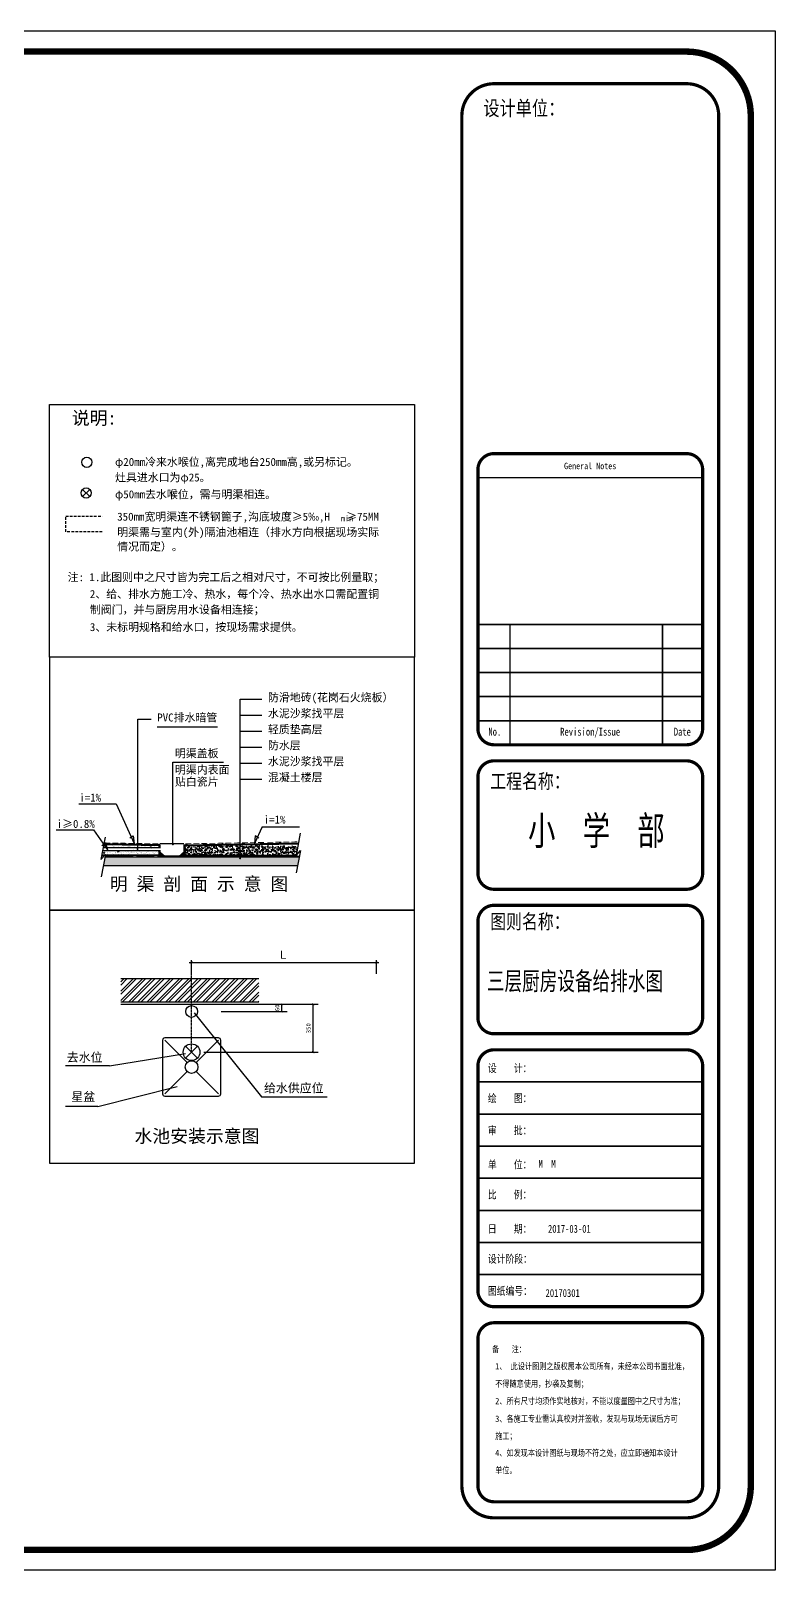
# Model space of a CAD drawing. Header units: inches. Extents: x 871252 to 1312932, y -88801 to 86720.
# Drawn here: x 1278406 to 1312932, y -79671 to -8275 of the extents above; entities that cross this region are included whole.
import ezdxf
from ezdxf.enums import TextEntityAlignment as Align

# ---------------------------------------------------------------- set-up
doc = ezdxf.new("R2010")
doc.units = ezdxf.units.IN
doc.header["$MEASUREMENT"] = 0
doc.linetypes.add('HIDDEN', pattern=[0.375, 0.25, -0.125])
for name, color, linetype in [('000外框', 7, 'Continuous'), ('供排水', 4, 'Continuous'), ('外框', 7, 'Continuous')]:
    doc.layers.add(name, color=color, linetype=linetype)
doc.styles.add('122', font='', dxfattribs={"height": 180})
doc.styles.add('ET', font='', dxfattribs={"height": 186})
doc.styles.add('H1', font='', dxfattribs={"height": 200})
doc.styles.get("Standard").update_dxf_attribs({"font": '', "width": 0.7, "height": 250})
doc.styles.add('STYLE1', font='simhei.ttf', dxfattribs={"width": 0.8})
doc.styles.add('宋体平面', font='', dxfattribs={"width": 0.8})
doc.styles.add('黑体', font='simhei.ttf', dxfattribs={"width": 0.7})
doc.styles.get('122').set_extended_font_data('NSimSun')
doc.styles.get('ET').set_extended_font_data('SimSun')
doc.styles.get('H1').set_extended_font_data('SimSun')
doc.styles.get('Standard').set_extended_font_data('NSimSun')
doc.styles.get('宋体平面').set_extended_font_data('SimSun')
doc.dimstyles.new('ISO-25', dxfattribs={"dimscale": 60, "dimtxt": 5, "dimasz": 2.5, "dimexe": 1.25, "dimexo": 3, "dimtad": 1, "dimdec": 0, "dimtxsty": 'Standard', "dimblk": 'ARCHTICK', "dimcen": 2.5, "dimadec": 0, "dimazin": 0, "dimtfac": 1, "dimtdec": 0, "dimtmove": 0, "dimatfit": 3, "dimfxl": 0, "dimarcsym": 0})

# ---------------------------------------------------------------- blocks, each defined once
blk = doc.blocks.new('_ArchTick')
at = {"color": 0, "linetype": 'ByBlock', "const_width": 0.15}
blk.add_lwpolyline([(-0.5, -0.5), (0.5, 0.5)], dxfattribs=at)
blk = doc.blocks.new('*D407')
at = {"layer": 'Defpoints', "color": 0, "linetype": 'ByBlock', "transparency": 16777216}
for p in [(1286399, -53421), (1291499, -53421), (1285863, -55647)]:
    blk.add_point(p, dxfattribs=at)
at = {"layer": '供排水', "color": 0, "linetype": 'ByBlock', "lineweight": -2, "transparency": 16777216}
for p, q in [((1286969, -53421), (1291737, -53421)), ((1291499, -55647), (1291499, -53421)), ((1286433, -55647), (1291737, -55647))]:
    blk.add_line(p, q, dxfattribs=at)
at = {"layer": '供排水', "color": 0, "linetype": 'ByBlock', "lineweight": -2, "transparency": 16777216, "xscale": 95, "yscale": 95, "zscale": 95}
for p, rotation in [((1291499, -53421), 90), ((1291499, -55647), 270)]:
    blk.add_blockref('_ArchTick', p, dxfattribs=dict(at, rotation=rotation))
at = {"layer": '供排水', "color": 0, "linetype": 'ByBlock', "transparency": 16777216, "insert": (1291281, -54534), "char_height": 200, "attachment_point": 5, "rotation": 90, "style": 'H1'}
blk.add_mtext('350', dxfattribs=at)
blk = doc.blocks.new('*D408')
at = {"layer": 'Defpoints', "color": 0, "linetype": 'ByBlock', "transparency": 16777216}
for p in [(1286672, -53421), (1290056, -53421), (1286672, -53757)]:
    blk.add_point(p, dxfattribs=at)
at = {"layer": '供排水', "color": 0, "linetype": 'ByBlock', "lineweight": -2, "transparency": 16777216}
for p, q in [((1287242, -53421), (1290293, -53421)), ((1290056, -53757), (1290056, -53421)), ((1287242, -53757), (1290293, -53757))]:
    blk.add_line(p, q, dxfattribs=at)
at = {"layer": '供排水', "color": 0, "linetype": 'ByBlock', "lineweight": -2, "transparency": 16777216, "xscale": 95, "yscale": 95, "zscale": 95}
for p, rotation in [((1290056, -53421), 90), ((1290056, -53757), 270)]:
    blk.add_blockref('_ArchTick', p, dxfattribs=dict(at, rotation=rotation))
at = {"layer": '供排水', "color": 0, "linetype": 'ByBlock', "transparency": 16777216, "insert": (1289837, -53589), "char_height": 200, "attachment_point": 5, "rotation": 90, "style": 'H1'}
blk.add_mtext('60', dxfattribs=at)

msp = doc.modelspace()

# ---------------------------------------------------------------- hatches: boundary and pattern name
at = {"layer": '供排水'}
for points in [[(1284389.9, -46367.2), (1284592.5, -46550.4), (1284389.9, -46550.4)], [(1285503.1, -46367.2), (1285300.6, -46550.4), (1285503.1, -46550.4)]]:
    msp.add_hatch(color=41, dxfattribs=at).paths.add_polyline_path(points)
h = msp.add_hatch(dxfattribs=at)
h.set_pattern_fill('AR-B816', color=121, scale=7.420931, angle=1, style=0)
h.set_pattern_definition([(1, (1057825.063, -115963.07), (-1.036105, 59.358409), []), (91, (1057825.063, -115963.07), (-60.394514, 58.322304), [59.36745, -59.36745])])
h.paths.add_polyline_path([(1290737.1, -45930.3), (1285502.3, -46021.7), (1285503.1, -46068.1), (1290737.9, -45976.7)])
h = msp.add_hatch(dxfattribs=at)
h.set_pattern_fill('AR-CONC', color=4, scale=46.380821, style=0)
h.set_pattern_definition([(50, (1220074.8, -20586.05), (332.6712, -29.105), [34.7856, -382.6418]), (355, (1220074.8, -20586.05), (-64.354, 348.8729), [27.8285, -306.1134]), (100.4514, (1220102.53, -20588.47), (268.3174, 319.7677), [29.5632, -325.1955]), (46.1842, (1220074.8, -20493.3), (494.9952, -76.769), [52.1784, -573.9627]), (96.6356, (1220116.06, -20499.7), (433.5042, 451.804), [44.345, -487.793]), (351.1842, (1220074.8, -20493.3), (433.504, 451.8042), [41.7427, -459.17]), (21, (1220121.2, -20516.48), (276.8504, -186.7379), [34.7856, -382.6418]), (326, (1220121.2, -20516.48), (112.8516, 336.3305), [27.8285, -306.1134]), (71.4514, (1220144.26, -20532.04), (389.7022, 149.5923), [29.5632, -325.1955]), (37.5, (1220074.81, -20586.05), (5.63984, 154.3989), [0, -302.40295, 0, -310.7515, 0, -307.27294]), (7.5, (1220074.8, -20586.05), (122.0138, 182.9314), [0, -177.17474, 0, -295.44583, 0, -117.11157]), (327.5, (1219971.38, -20586.05), (247.59123, -10.46113), [0, -115.95205, 0, -361.7704, 0, -480.0415]), (317.5, (1219925, -20586.05), (270.48653, 46.4295), [0, -150.7377, 0, -240.25265, 0, -340.89904])])
h.paths.add_polyline_path([(1290738.7, -46068.1), (1285549.5, -46068.1), (1285549.5, -46501.8), (1290738.7, -46501.8)])
h = msp.add_hatch(dxfattribs=at)
h.set_pattern_fill('AR-SAND', color=201, scale=92.761642, style=0)
h.set_pattern_definition([(37.5, (1056639.9, -111978.9), (-5.84337, 178.73534), [0, -140.9977, 0, -157.69479, 0, -150.73767]), (7.5, (1056639.9, -111978.9), (164.1674, 261.7869), [0, -76.06455, 0, -127.08345, 0, -48.69986]), (327.5, (1056525.8, -111978.9), (288.87291, 0.52494), [0, -46.38082, 0, -166.97096, 0, -217.98986]), (317.5, (1056525.8, -111978.9), (278.85324, 81.41463), [0, -23.19041, 0, -109.45874, 0, -125.22822])])
h.paths.add_polyline_path([(1290738.7, -46068.1), (1285549.5, -46068.1), (1285549.5, -46501.8), (1290738.7, -46501.8)])
h = msp.add_hatch(dxfattribs=at)
h.set_pattern_fill('AR-CONC', color=4, scale=46.380821, style=0)
h.set_pattern_definition([(50, (1056639.9, -111978.9), (332.67116, -29.10496), [34.7856, -382.64177]), (355, (1056639.9, -111978.9), (-64.354, 348.8729), [27.8285, -306.1134]), (100.4514, (1056667.63, -111981.32), (268.3174, 319.7677), [29.56322, -325.19547]), (46.1842, (1056639.9, -111886.14), (494.99516, -76.7691), [52.1784, -573.9627]), (96.6356, (1056681.15, -111892.53), (433.5042, 451.8039), [44.3448, -487.7931]), (351.1842, (1056639.9, -111886.14), (433.5039, 451.8042), [41.7427, -459.1701]), (21, (1056686.28, -111909.33), (276.8504, -186.73795), [34.7856, -382.64177]), (326, (1056686.3, -111909.33), (112.85165, 336.33055), [27.8285, -306.1134]), (71.4514, (1056709.36, -111924.9), (389.70215, 149.5923), [29.56322, -325.19547]), (37.5, (1056639.9, -111978.9), (5.63984, 154.3989), [0, -302.40295, 0, -310.7515, 0, -307.27294]), (7.5, (1056639.9, -111978.9), (122.01381, 182.93139), [0, -177.17474, 0, -295.44583, 0, -117.11157]), (327.5, (1056536.47, -111978.9), (247.59123, -10.461135), [0, -115.95205, 0, -361.7704, 0, -480.0415]), (317.5, (1056490.1, -111978.9), (270.48653, 46.42951), [0, -150.73767, 0, -240.25265, 0, -340.89904])])
h.paths.add_polyline_path([(1281845.5, -46578.2), (1281768.8, -46993.6), (1290782.9, -46993.6), (1290859.6, -46578.2)])
h = msp.add_hatch(dxfattribs=at)
h.set_pattern_fill('ANSI32', color=8, scale=809.556151, style=0)
h.set_pattern_definition([(45, (1110582.44, -146682.4), (-214.666, 214.666), []), (45, (1110725.55, -146682.4), (-214.666, 214.666), [])])
h.paths.add_polyline_path([(1288988.6, -53313.5), (1288988.6, -52234.1), (1282586.1, -52234.1), (1282586.1, -53313.5)])

# ---------------------------------------------------------------- linework, layer by layer
for p, q in [((1280808.7, -29879.2), (1281144.6, -29543.3)), ((1280808.7, -29543.3), (1281144.6, -29879.2))]:
    msp.add_line(p, q, dxfattribs=at)
at = {"layer": '供排水', "linetype": 'HIDDEN', "ltscale": 500}
for p, q in [((1280024.1, -31517), (1280024.1, -30787.4)), ((1280024.1, -30787.4), (1281724.2, -30787.4)), ((1281724.2, -31517), (1280024.1, -31517))]:
    msp.add_line(p, q, dxfattribs=at)
at = {"layer": '供排水', "color": 4}
for p, q in [((1288113.9, -46565), (1288113.9, -39274.4)), ((1288113.9, -39274.4), (1289117.1, -39274.4)), ((1283368.2, -46120.2), (1283368.2, -40205.3)), ((1283368.2, -40205.3), (1283983.6, -40205.3)), ((1284274.8, -40557.7), (1287066.3, -40557.7)), ((1288113.9, -40015.9), (1289117.1, -40015.9)), ((1288113.9, -40757.4), (1289117.1, -40757.4)), ((1288113.9, -41498.9), (1289117.1, -41498.9)), ((1284988.7, -45994.4), (1284988.7, -42202.6)), ((1284988.7, -42202.6), (1287349.3, -42202.6)), ((1288113.9, -42240.4), (1289117.1, -42240.4)), ((1288113.9, -42981.9), (1289117.1, -42981.9)), ((1280629.3, -44127.5), (1282368.5, -44127.5)), ((1282368.5, -44127.5), (1283202.4, -45961.9)), ((1279579.5, -45337.8), (1281318.7, -45337.8)), ((1281318.7, -45337.8), (1281957.1, -46268.2)), ((1283002.6, -45700.8), (1283161.8, -45606.3)), ((1283161.8, -45606.3), (1283202.4, -45961.9)), ((1281708.7, -46061), (1281870.6, -45947.7)), ((1281870.6, -45947.7), (1281957.1, -46268.2))]:
    msp.add_line(p, q, dxfattribs=at)
at = {"layer": '供排水', "color": 201}
for p, q in [((1281852.8, -45669.9), (1281662, -46703.5)), ((1290899.8, -45491.2), (1290709, -46524.9)), ((1281764, -46362.7), (1281764, -46362.7)), ((1281769.7, -46332.2), (1281769.7, -46332.2)), ((1281778.8, -46419.8), (1281789.5, -46361.6)), ((1281834.3, -46414.8), (1281789.5, -46361.5)), ((1281808.6, -46132.6), (1281808.6, -46132.6)), ((1281838.9, -46130.5), (1281838.9, -46130.5)), ((1281842.9, -46358.5), (1281842.9, -46358.5)), ((1281848.4, -46369), (1281848.4, -46369)), ((1281884.4, -46099.1), (1281884.4, -46099.1)), ((1281956.1, -46393.3), (1281956.1, -46393.3)), ((1281973.3, -46376.6), (1281973.3, -46376.6)), ((1281974.3, -46071.7), (1281974.3, -46071.7)), ((1282052.9, -46363.3), (1282052.9, -46363.3)), ((1282054, -46302.7), (1282054, -46302.7)), ((1282093.5, -46367.5), (1282093.5, -46367.5)), ((1282127.8, -46131), (1282127.8, -46131)), ((1282217.1, -46076.9), (1282217.1, -46076.9)), ((1282244.1, -46128.4), (1282244.1, -46128.4)), ((1282261.1, -46094.2), (1282261.1, -46094.2)), ((1282264.9, -46311.3), (1282264.9, -46311.3)), ((1282305.5, -46101.4), (1282305.5, -46101.4)), ((1282330.8, -46366.4), (1282330.8, -46366.4)), ((1282332.9, -46384.1), (1282332.9, -46384.1)), ((1282341.7, -46363.8), (1282341.7, -46363.8)), ((1282350, -46368.4), (1282350, -46368.4)), ((1282416.7, -46131.5), (1282416.7, -46131.5)), ((1282444.1, -46361.6), (1282454.8, -46303.4)), ((1282499.6, -46356.6), (1282444.2, -46361.4)), ((1282499.6, -46356.6), (1282454.9, -46303.3)), ((1282467.5, -46088.1), (1282467.5, -46088.1)), ((1282548.8, -46300.5), (1282548.8, -46300.5)), ((1282573.6, -46369.5), (1282573.6, -46369.5)), ((1282624.2, -46310.5), (1282624.2, -46310.5)), ((1282630.6, -46364.3), (1282630.6, -46364.3)), ((1282632.3, -46094.3), (1282632.3, -46094.3)), ((1282634.7, -46041), (1282634.7, -46041)), ((1282672.5, -46316.8), (1282672.5, -46316.8)), ((1282704.8, -46089.1), (1282704.8, -46089.1)), ((1282705.5, -46132), (1282705.5, -46132)), ((1282709.9, -46052.2), (1282709.9, -46052.2)), ((1282721.1, -46365.2), (1282721.1, -46365.2)), ((1282758.1, -46059.4), (1282758.1, -46059.4)), ((1282798.4, -46333.4), (1282798.4, -46333.4)), ((1282824.1, -46378.5), (1282824.1, -46378.5)), ((1282873.9, -46343.3), (1282873.9, -46343.3)), ((1282883.9, -46091.4), (1282883.9, -46091.4)), ((1282919.5, -46364.8), (1282919.5, -46364.8)), ((1282922.1, -46349.7), (1282922.1, -46349.7)), ((1282947.6, -46094.3), (1282947.6, -46094.3)), ((1282959.2, -46101.9), (1282959.2, -46101.9)), ((1282991.8, -46104.9), (1282991.8, -46104.9)), ((1282994.4, -46132.6), (1282994.4, -46132.6)), ((1283007.5, -46108.7), (1283007.5, -46108.7)), ((1283009, -46089.3), (1283009, -46089.3)), ((1283048.1, -46366.3), (1283048.1, -46366.3)), ((1283061.4, -46377.4), (1283061.4, -46377.4)), ((1283080.7, -46372.7), (1283080.7, -46372.7)), ((1283097.8, -46357), (1283097.8, -46357)), ((1283164.9, -46298.3), (1283109.5, -46303.2)), ((1283123.6, -46376.2), (1283123.6, -46376.2)), ((1283133.7, -46137.4), (1283133.7, -46137.4)), ((1283171.8, -46382.6), (1283171.8, -46382.6)), ((1283198, -46105.5), (1283198, -46105.5)), ((1283208.4, -46365.4), (1283208.4, -46365.4)), ((1283209.1, -46147.3), (1283209.1, -46147.3)), ((1283257.4, -46153.7), (1283257.4, -46153.7)), ((1283283.3, -46133.1), (1283283.3, -46133.1)), ((1283297.8, -46399.2), (1283297.8, -46399.2)), ((1283304.2, -46380.5), (1283304.2, -46380.5)), ((1283380.2, -46089.4), (1283380.2, -46089.4)), ((1283435.3, -46106.4), (1283435.3, -46106.4)), ((1283469, -46353.8), (1283469, -46353.8)), ((1283497.2, -46365.9), (1283497.2, -46365.9)), ((1283540.5, -46111), (1283540.5, -46111)), ((1283554.8, -46389.5), (1283554.8, -46389.5)), ((1283563.8, -46363.7), (1283563.8, -46363.7)), ((1283572.1, -46133.6), (1283572.1, -46133.6)), ((1283678.1, -46111.7), (1283678.1, -46111.7)), ((1283732.3, -46313.9), (1283732.3, -46313.9)), ((1283739.7, -46100), (1283739.7, -46100)), ((1283756.8, -46079), (1283756.8, -46079)), ((1283786.1, -46366.4), (1283786.1, -46366.4)), ((1283792.1, -46388.4), (1283792.1, -46388.4)), ((1283828.5, -46361.3), (1283828.5, -46361.3)), ((1283845.6, -46345.6), (1283845.6, -46345.6)), ((1283861, -46134.1), (1283861, -46134.1)), ((1283903.5, -46066.2), (1283903.5, -46066.2)), ((1283923, -46305.6), (1283923, -46305.6)), ((1283928.6, -46122.9), (1283928.6, -46122.9)), ((1283972.6, -46180.7), (1283953.8, -46124.6)), ((1284018.8, -46149.4), (1283953.9, -46124.5)), ((1284018.8, -46149.4), (1283972.7, -46180.5)), ((1284034.9, -46391.5), (1284034.9, -46391.5)), ((1284075, -46366.9), (1284075, -46366.9)), ((1284128, -46082.2), (1284128, -46082.2)), ((1284149.9, -46134.7), (1284149.9, -46134.7)), ((1284160.3, -46304.5), (1284160.3, -46304.5)), ((1284165.9, -46123.8), (1284165.9, -46123.8)), ((1284197.5, -46067), (1284197.5, -46067)), ((1284208.6, -46379.2), (1284208.6, -46379.2)), ((1284216.8, -46342.4), (1284216.8, -46342.4)), ((1284285.4, -46400.5), (1284285.4, -46400.5)), ((1290709, -46524.9), (1290911.3, -46298.1)), ((1290911.3, -46298.1), (1290720.5, -47331.7)), ((1281662, -46703.5), (1281864.3, -46476.7)), ((1281864.3, -46476.7), (1281673.4, -47510.4)), ((1281768.8, -46993.6), (1290782.9, -46993.6)), ((1281834.3, -46414.8), (1281778.8, -46419.6)), ((1281789.6, -46440.8), (1281789.6, -46440.8)), ((1281820.4, -46467.9), (1281820.4, -46467.9)), ((1281837.8, -46447.1), (1281837.8, -46447.1)), ((1281863.9, -46476.9), (1281863.9, -46476.9)), ((1281869, -46480.4), (1281869, -46480.4)), ((1281881, -46461.2), (1281881, -46461.2)), ((1281962.5, -46450.3), (1281962.5, -46450.3)), ((1281963.8, -46463.7), (1281963.8, -46463.7)), ((1282039.3, -46473.6), (1282039.3, -46473.6)), ((1282052.6, -46498.5), (1282052.6, -46498.5)), ((1282087.5, -46480), (1282087.5, -46480)), ((1282157.9, -46480.9), (1282157.9, -46480.9)), ((1282205.3, -46453.4), (1282205.3, -46453.4)), ((1282213.5, -46496.6), (1282213.5, -46496.6)), ((1282252.2, -46458), (1282252.2, -46458)), ((1282317, -46428.4), (1282317, -46428.4)), ((1282446.8, -46481.4), (1282446.8, -46481.4)), ((1282455.9, -46462.4), (1282455.9, -46462.4)), ((1282497, -46486.2), (1282497, -46486.2)), ((1282611.7, -46465.5), (1282611.7, -46465.5)), ((1282628.8, -46449.8), (1282628.8, -46449.8)), ((1282693.2, -46461.3), (1282693.2, -46461.3)), ((1282735.6, -46482), (1282735.6, -46482)), ((1282793.2, -46493.7), (1282793.2, -46493.7)), ((1282936, -46464.4), (1282936, -46464.4)), ((1283000, -46446.6), (1283000, -46446.6)), ((1283024.5, -46482.5), (1283024.5, -46482.5)), ((1283186.5, -46473.4), (1283186.5, -46473.4)), ((1283313.4, -46483), (1283313.4, -46483)), ((1283359.6, -46454.1), (1283359.6, -46454.1)), ((1283373.2, -46409.1), (1283373.2, -46409.1)), ((1283376.7, -46438.4), (1283376.7, -46438.4)), ((1283401.4, -46501.8), (1283400.1, -46498.1)), ((1283410.3, -46501.8), (1283400.2, -46497.9)), ((1283421.5, -46415.4), (1283421.5, -46415.4)), ((1283423.8, -46472.2), (1283423.8, -46472.2)), ((1283547.5, -46432), (1283547.5, -46432)), ((1283602.3, -46483.5), (1283602.3, -46483.5)), ((1283622.9, -46442), (1283622.9, -46442)), ((1283666.6, -46475.3), (1283666.6, -46475.3)), ((1283671.2, -46448.3), (1283671.2, -46448.3)), ((1283747.8, -46435.3), (1283747.8, -46435.3)), ((1283797.2, -46464.9), (1283797.2, -46464.9)), ((1283872.6, -46474.8), (1283872.6, -46474.8)), ((1283891.1, -46484.1), (1283891.1, -46484.1)), ((1283915.1, -46410), (1283915.1, -46410)), ((1283917.2, -46484.4), (1283917.2, -46484.4)), ((1283920.9, -46481.2), (1283920.9, -46481.2)), ((1284046.9, -46497.8), (1284046.9, -46497.8)), ((1284107.4, -46442.7), (1284107.4, -46442.7)), ((1284124.5, -46427), (1284124.5, -46427)), ((1284147.4, -46440.5), (1284147.4, -46440.5)), ((1284154.5, -46483.2), (1284154.5, -46483.2)), ((1284180, -46484.6), (1284180, -46484.6))]:
    msp.add_line(p, q, dxfattribs=at)
at = {"layer": '供排水', "color": 4, "linetype": 'Continuous'}
for p, q in [((1289135, -45201.6), (1288777.3, -45974.1)), ((1288817.9, -45618.5), (1288777.3, -45974.1)), ((1288977.1, -45712.9), (1288817.9, -45618.5)), ((1289135, -45201.6), (1290874.2, -45201.6))]:
    msp.add_line(p, q, dxfattribs=at)
at = {"layer": '供排水', "color": 7}
for p, q in [((1284418.3, -46300), (1281738.4, -46300)), ((1284418.3, -46160.8), (1281779.3, -46160.8)), ((1284390.9, -46021.7), (1281789.3, -45976.3)), ((1284389.9, -46021.7), (1284389.9, -46160.8)), ((1284389.9, -46021.7), (1284389.9, -46160.8)), ((1284389.9, -46300), (1284389.9, -46578.2)), ((1284389.9, -46300), (1284389.9, -46578.2)), ((1285502.3, -46021.7), (1290800.3, -45929.2)), ((1285503.1, -46068.1), (1290792.5, -45975.7)), ((1285503.1, -46021.7), (1285503.1, -46578.2)), ((1281845.5, -46578.2), (1290859.6, -46578.2)), ((1282586.1, -52234.1), (1288988.6, -52234.1)), ((1282586.1, -53313.5), (1288988.6, -53313.5))]:
    msp.add_line(p, q, dxfattribs=at)
at = {"layer": '供排水', "color": 121}
for p, q in [((1284390.1, -46068.1), (1281779.9, -46022.5)), ((1281839.4, -46023.5), (1281840.2, -45977.2)), ((1281958.1, -46025.6), (1281958.9, -45979.2)), ((1282076.8, -46027.7), (1282077.6, -45981.3)), ((1282195.5, -46029.7), (1282196.3, -45983.4)), ((1282314.2, -46031.8), (1282315, -45985.4)), ((1282433, -46033.9), (1282433.8, -45987.5)), ((1282551.7, -46036), (1282552.5, -45989.6)), ((1282670.4, -46038), (1282671.2, -45991.7)), ((1282789.1, -46040.1), (1282789.9, -45993.7)), ((1282907.8, -46042.2), (1282908.6, -45995.8)), ((1283026.5, -46044.3), (1283027.3, -45997.9)), ((1283145.3, -46046.3), (1283146.1, -46000)), ((1283264, -46048.4), (1283264.8, -46002)), ((1283382.7, -46050.5), (1283383.5, -46004.1)), ((1283501.4, -46052.5), (1283502.2, -46006.2)), ((1283620.1, -46054.6), (1283620.9, -46008.2)), ((1283738.8, -46056.7), (1283739.7, -46010.3)), ((1283857.6, -46058.8), (1283858.4, -46012.4)), ((1283976.3, -46060.8), (1283977.1, -46014.5)), ((1284095, -46062.9), (1284095.8, -46016.5)), ((1284213.7, -46065), (1284214.5, -46018.6)), ((1284332.4, -46067), (1284333.2, -46020.7)), ((1284343.6, -46068.1), (1284343.6, -46160.8)), ((1284343.6, -46300), (1284343.6, -46501.8)), ((1285549.5, -46068.1), (1285549.5, -46501.8)), ((1284343.6, -46501.8), (1281699.2, -46501.8)), ((1285549.5, -46501.8), (1290713.3, -46501.8))]:
    msp.add_line(p, q, dxfattribs=at)
at = {"layer": '供排水', "color": 7, "linetype": 'Continuous'}
for p, q in [((1284618.2, -46573.7), (1284334.9, -46317.4)), ((1285274.8, -46573.7), (1285558.1, -46317.4))]:
    msp.add_line(p, q, dxfattribs=at)
at = {"layer": '供排水', "color": 4, "linetype": 'ByBlock'}
for p, q in [((1285865.3, -52016.7), (1285865.3, -51379.3)), ((1294435.6, -52016.7), (1294435.6, -51379.3)), ((1294435.6, -51408.8), (1294435.6, -51379.3)), ((1285757.4, -51487.2), (1294543.5, -51487.2)), ((1285988.3, -53825.9), (1289104.6, -57722.3)), ((1282052.7, -56278.5), (1280018.5, -56278.5)), ((1282052.7, -56278.5), (1285588.4, -55705.6)), ((1281517, -58157.7), (1285189, -57234.9)), ((1289104.6, -57722.3), (1292152.3, -57722.3)), ((1281517, -58157.7), (1280020.8, -58157.7))]:
    msp.add_line(p, q, dxfattribs=at)
at = {"layer": '供排水', "color": 1, "linetype": 'HIDDEN'}
msp.add_line((1285863.2, -55647.5), (1285865.3, -52016.7), dxfattribs=at)
at = {"layer": '供排水', "color": 81}
msp.add_line((1282586.1, -53421.5), (1288988.6, -53421.5), dxfattribs=at)
at = {"layer": '供排水', "color": 3}
for p, q in [((1284516.1, -55094.6), (1284516.1, -57577.2)), ((1287106.7, -54986.6), (1284624, -54986.6)), ((1285657.8, -56128.4), (1284624, -55094.6)), ((1286072.8, -56128.4), (1287106.7, -55094.6)), ((1287214.6, -57577.2), (1287214.6, -55094.6)), ((1284624, -57577.2), (1285657.8, -56543.4)), ((1287106.7, -57577.2), (1286072.8, -56543.4)), ((1284624, -57685.1), (1287106.7, -57685.1))]:
    msp.add_line(p, q, dxfattribs=at)
at = {"layer": '供排水', "color": 6}
for p, q in [((1285588.4, -55372.7), (1286137.9, -55922.3)), ((1285588.4, -55922.3), (1286137.9, -55372.7))]:
    msp.add_line(p, q, dxfattribs=at)
at = {"layer": '供排水', "color": 14}
for points in [[(1279274, -25601.9), (1296203.2, -25601.9), (1296203.2, -37331.5), (1279274, -37331.5)], [(1279274, -49061.1), (1296202.5, -49061.1), (1296202.5, -37331.5), (1279274, -37331.5)], [(1279273.3, -60790.6), (1296201.9, -60790.6), (1296201.9, -49061.1), (1279273.3, -49061.1)]]:
    msp.add_lwpolyline(points, close=True, dxfattribs=at)
at = {"layer": '供排水', "color": 140, "const_width": 18.6}
for points in [[(1281738.4, -46300), (1284418.5, -46300)], [(1281779.3, -46160.8), (1284416.6, -46160.8)]]:
    msp.add_lwpolyline(points, dxfattribs=at)
at = {"layer": '供排水', "color": 121, "const_width": 37.1}
for points in [[(1282089.5, -45942.5), (1281811.2, -45937.6)], [(1282460.4, -45949), (1282182.2, -45944.1)], [(1282831.4, -45955.5), (1282553.2, -45950.6)], [(1283202.4, -45961.9), (1282924.2, -45957.1)], [(1283573.4, -45968.4), (1283295.2, -45963.5)], [(1283944.4, -45974.9), (1283666.2, -45970)], [(1284315.4, -45981.4), (1284037.2, -45976.5)], [(1285577.8, -45981.4), (1285856.1, -45976.5)], [(1285948.8, -45974.9), (1286227, -45970)], [(1286319.8, -45968.4), (1286598, -45963.5)], [(1286690.8, -45961.9), (1286969, -45957.1)], [(1287061.8, -45955.5), (1287340, -45950.6)], [(1287432.8, -45949), (1287711, -45944.1)], [(1287829.8, -45942), (1288108, -45937.2)], [(1288200.7, -45935.6), (1288479, -45930.7)], [(1288571.7, -45929.1), (1288850, -45924.2)], [(1288942.7, -45922.6), (1289221, -45917.8)], [(1289373.1, -45915.1), (1289651.3, -45910.3)], [(1289744.1, -45908.6), (1290022.3, -45903.8)], [(1290115.1, -45902.2), (1290393.3, -45897.3)], [(1290486, -45895.7), (1290764.3, -45890.8)]]:
    msp.add_lwpolyline(points, dxfattribs=at)
at = {"layer": '供排水', "color": 4, "const_width": 45.9}
for points in [[(1283332.6, -46225.2, 1), (1283379.5, -46225.2, 1)], [(1284973.4, -46006.8, 1), (1285020.2, -46006.8, 1)], [(1288089, -46653.1, 1), (1288135.9, -46653.1, 1)]]:
    msp.add_lwpolyline(points, format="xyb", close=True, dxfattribs=at)
at = {"layer": '供排水', "color": 7, "const_width": 55.7}
msp.add_lwpolyline([(1284382.7, -45973.8), (1285519.3, -45973.8)], dxfattribs=at)
at = {"layer": '供排水', "color": 41}
for points, const_width in [([(1284389.9, -46023.6), (1284389.9, -46160.8)], 55.7), ([(1284389.9, -46300), (1284389.9, -46550.4), (1285503.1, -46550.4), (1285503.1, -46023.6)], 55.7), ([(1281765.3, -47012.7), (1290779.4, -47012.7)], 18.6)]:
    msp.add_lwpolyline(points, dxfattribs=dict(at, const_width=const_width))
at = {"layer": '供排水'}
for centre, radius in [((1281004.1, -28287.8), 237.4), ((1280976.7, -29711.3), 237.5)]:
    msp.add_circle(centre, radius, dxfattribs=at)
at = {"layer": '供排水', "color": 6}
for centre, radius in [((1285864.5, -53756.6), 273.1), ((1285863.2, -55647.5), 388.6)]:
    msp.add_circle(centre, radius, dxfattribs=at)
at = {"layer": '供排水', "color": 3}
msp.add_circle((1285865.3, -56335.9), 293.4, dxfattribs=at)
for centre, start, end in [((1284624, -55094.6), 90, 180), ((1287106.7, -55094.6), 0, 90), ((1284624, -57577.2), 180, 270), ((1287106.7, -57577.2), 270, 0)]:
    msp.add_arc(centre, 107.9, start, end, dxfattribs=at)
at = {"layer": '供排水', "color": 2}
for points, knots in [([(1284357.2, -46300), (1284361.6, -46324.8), (1284377.9, -46392.3), (1284393.3, -46472.8), (1284354.3, -46585.4), (1284241.3, -46488.7), (1284072.9, -46569.1), (1283795.7, -46530.1), (1283488.2, -46578), (1283242.3, -46513.3), (1282950.2, -46568.5), (1282634.5, -46549.6), (1282246.3, -46525.5), (1281952.4, -46551.1), (1281777.9, -46544.6), (1281692.1, -46540.6)], [103.9478312, 103.9478312, 103.9478312, 103.9478312, 144.2466215, 215.068362, 251.7772039, 282.0084748, 401.1400188, 521.8372552, 731.0704246, 898.8156179, 917.7522405, 1210.6843244, 1403.9068418, 1547.2788197, 1686.2061136, 1686.2061136, 1686.2061136, 1686.2061136]), ([(1285530.6, -46107.5), (1285537.9, -46158.1), (1285550.7, -46247), (1285517.4, -46380.5), (1285499.7, -46472.8), (1285538.7, -46585.4), (1285651.7, -46488.7), (1285820.1, -46569.1), (1286097.3, -46530.1), (1286404.8, -46578), (1286650.7, -46513.3), (1286942.8, -46568.5), (1287258.5, -46549.6), (1287646.8, -46525.5), (1288018.9, -46557.9), (1288577, -46506.1), (1289312.3, -46586.7), (1290055.6, -46515.7), (1290518.5, -46548.7), (1290714.8, -46537), (1290863.2, -46558.4)], [0, 0, 0, 0, 82.1156804, 144.2466215, 215.068362, 251.7772039, 282.0084748, 401.1400188, 521.8372552, 731.0704246, 898.8156179, 917.7522405, 1210.6843244, 1403.9068418, 1547.2788197, 1812.9344855, 2306.7616067, 2736.636718, 3015.9890311, 3054.6148304, 3054.6148304, 3054.6148304, 3054.6148304])]:
    msp.add_open_spline(points, degree=3, knots=knots, dxfattribs=at)
msp.add_open_spline([(1284362.4, -46107.5), (1284359.8, -46125.3), (1284357.3, -46143), (1284355.2, -46160.8)], degree=3, dxfattribs=at)
at = {"layer": '外框', "lineweight": -2}
for p, q in [((1211047.4, -8274.9), (1312932, -8274.9)), ((1312932, -8274.9), (1312932, -79670.8)), ((1312932, -79670.8), (1211047.4, -79670.8))]:
    msp.add_line(p, q, dxfattribs=at)
for points, const_width in [([(1215005.8, -78731.1), (1308822.3, -78731.1, 0.4142136), (1311800.6, -75752.8), (1311800.6, -12218, 0.4142136), (1308822.3, -9239.7), (1215005.8, -9239.7, 0.4142136), (1212027.5, -12218), (1212027.5, -75752.8, 0.4142136)], 297.8), ([(1299887.4, -77242), (1308822.3, -77242, 0.4142136), (1310311.4, -75752.8), (1310311.4, -12218, 0.4142136), (1308822.3, -10728.8), (1299887.4, -10728.8, 0.4142136), (1298398.2, -12218), (1298398.2, -75752.8, 0.4142136)], 148.9), ([(1299887.4, -41389), (1308822.3, -41389, 0.4142136), (1309566.8, -40644.4), (1309566.8, -28629.4, 0.4142136), (1308822.3, -27884.9), (1299887.4, -27884.9, 0.4142136), (1299142.8, -28629.4), (1299142.8, -40644.4, 0.4142136)], 148.9), ([(1299887.4, -48090.2), (1308822.3, -48090.2, 0.4142136), (1309566.8, -47345.6), (1309566.8, -42878.2, 0.4142136), (1308822.3, -42133.6), (1299887.4, -42133.6, 0.4142136), (1299142.8, -42878.2), (1299142.8, -47345.6, 0.4142136)], 148.9), ([(1299887.4, -54791.4), (1308822.3, -54791.4, 0.4142136), (1309566.8, -54046.8), (1309566.8, -49579.3, 0.4142136), (1308822.3, -48834.8), (1299887.4, -48834.8, 0.4142136), (1299142.8, -49579.3), (1299142.8, -54046.8, 0.4142136)], 148.9), ([(1299887.4, -67449.2), (1308822.3, -67449.2, 0.4142136), (1309566.8, -66704.6), (1309566.8, -56280.5, 0.4142136), (1308822.3, -55535.9), (1299887.4, -55535.9, 0.4142136), (1299142.8, -56280.5), (1299142.8, -66704.6, 0.4142136)], 148.9), ([(1299887.4, -76497.4), (1308822.3, -76497.4, 0.4142136), (1309566.8, -75752.8), (1309566.8, -68938.3, 0.4142136), (1308822.3, -68193.7), (1299887.4, -68193.7, 0.4142136), (1299142.8, -68938.3), (1299142.8, -75752.8, 0.4142136)], 148.9)]:
    msp.add_lwpolyline(points, format="xyb", close=True, dxfattribs=dict(at, const_width=const_width))
at = {"layer": '外框', "lineweight": -2, "const_width": 74.5}
for points in [[(1299142.8, -29001.7), (1309566.8, -29001.7)], [(1299142.8, -35804.7), (1309566.8, -35804.7)], [(1300631.9, -41389), (1300631.9, -35804.7)], [(1307705.4, -41389), (1307705.4, -35804.7)], [(1299142.8, -36921.6), (1309566.8, -36921.6)], [(1299142.8, -38038.4), (1309566.8, -38038.4)], [(1299142.8, -39155.3), (1309566.8, -39155.3)], [(1299142.8, -40272.2), (1309566.8, -40272.2)], [(1299142.8, -57025.1), (1309566.8, -57025.1)], [(1299142.8, -58514.2), (1309566.8, -58514.2)], [(1299142.8, -60003.4), (1309566.8, -60003.4)], [(1299142.8, -61492.5), (1309566.8, -61492.5)], [(1299142.8, -62981.7), (1309566.8, -62981.7)], [(1299142.8, -64470.8), (1309566.8, -64470.8)], [(1299142.8, -65960), (1309566.8, -65960)]]:
    msp.add_lwpolyline(points, dxfattribs=at)

# ---------------------------------------------------------------- block references
at = {"layer": '供排水', "color": 4, "linetype": 'ByBlock', "xscale": 107.9408200747334, "yscale": 107.9408200749895, "zscale": 107.9408200749181, "rotation": 180}
msp.add_blockref('_ArchTick', (1285865.3, -51487.2), dxfattribs=at)
at = {"layer": '供排水', "color": 4, "linetype": 'ByBlock', "xscale": 107.9408200747334, "yscale": 107.9408200749895, "zscale": 107.9408200749181}
msp.add_blockref('_ArchTick', (1294435.6, -51487.2), dxfattribs=at)

# ---------------------------------------------------------------- texts
at = {"layer": '000外框', "style": '黑体', "width": 0.7}
msp.add_text('三层厨房设备给排水图', height=855.2, dxfattribs=at).set_placement((1299561, -52771.8))
at = {"layer": '000外框', "insert": (1301468.4, -44706.3), "char_height": 1329.34, "width": 14061.479, "attachment_point": 1, "style": '黑体'}
msp.add_mtext('小  学  部', dxfattribs=at)
at = {"layer": '供排水', "color": 7, "linetype": 'Continuous', "style": 'STYLE1'}
for s, height, p in [('说明:', 607.17, (1280309.2, -26537.9)), ('明 渠 剖 面 示 意 图', 607.167, (1282073.4, -48142.8)), ('水池安装示意图', 607.17, (1283216.6, -59839.2))]:
    msp.add_text(s, height=height, dxfattribs=at).set_placement(p)
at = {"layer": '供排水', "color": 7, "style": '122'}
for s, height, p in [('φ20mm冷来水喉位,离完成地台250mm高,或另标记。', 371.047, (1282313.2, -28456.7)), ('灶具进水口为φ25。', 371.05, (1282313.2, -29175.9)), ('φ50mm去水喉位，需与明渠相连。', 371.047, (1282313.2, -29958.9)), ('350mm宽明渠连不锈钢篦子,沟底坡度≥5‰,H   ≥75MM', 371.047, (1282415.8, -30994.9)), ('明渠需与室内(外)隔油池相连（排水方向根据现场实际', 371.047, (1282415.8, -31714.2)), ('min', 259.73, (1292796.7, -31021.7)), ('情况而定）。', 371.05, (1282415.8, -32381.8)), ('注: 1.此图则中之尺寸皆为完工后之相对尺寸，不可按比例量取；', 371.047, (1280115.4, -33800)), ('2、给、排水方施工冷、热水，每个冷、热水出水口需配置铜', 371.047, (1281147.2, -34582.5)), ('制阀门，并与厨房用水设备相连接；', 371.047, (1281147.2, -35305.4)), ('3、未标明规格和给水口，按现场需求提供。', 371.047, (1281147.2, -36115.5))]:
    msp.add_text(s, height=height, dxfattribs=at).set_placement(p)
at = {"layer": '供排水', "color": 4, "style": '122'}
for s, p in [('明渠盖板', (1285091.4, -41973.4)), ('明渠内表面', (1285091.4, -42732.2)), ('贴白瓷片', (1285091.4, -43287.1)), ('i=1%', (1280655.3, -44023.8)), ('i≥0.8%', (1279605.6, -45242.2)), ('i=1%', (1289208.2, -45042.5))]:
    msp.add_text(s, height=371.05, dxfattribs=at).set_placement(p)
at = {"layer": '供排水', "color": 4, "linetype": 'ByBlock', "style": '122'}
for s, p in [('去水位', (1280076.5, -56087.3)), ('给水供应位', (1289223.7, -57513.2)), ('星盆', (1280285.8, -57917.6))]:
    msp.add_text(s, height=404.78, dxfattribs=at).set_placement(p)
at = {"layer": '供排水', "color": 4, "attachment_point": 1, "style": '122'}
for s, insert, char_height, width in [('防滑地砖(花岗石火烧板）', (1289405.1, -39006.9), 371.047, 7085.605), ('PVC排水暗管', (1284271.5, -39937.7), 371.05, 4135.483), ('水泥沙浆找平层', (1289405.1, -39748.4), 371.05, 4134.948), ('轻质垫高层', (1289405.1, -40489.8), 371.05, 4134.948), ('防水层', (1289405.1, -41231.3), 371.05, 4134.948), ('水泥沙浆找平层', (1289405.1, -41972.8), 371.05, 4134.948), ('混凝土楼层', (1289405.1, -42714.3), 371.05, 4134.948)]:
    msp.add_mtext(s, dxfattribs=dict(at, insert=insert, char_height=char_height, width=width))
at = {"layer": '供排水', "color": 4, "linetype": 'ByBlock', "insert": (1290115.5, -51124.6), "char_height": 377.793, "attachment_point": 5, "style": 'ET'}
msp.add_mtext('\\fﾷￂￋￎ_GB2312|b0|i0|c134|p49;L ', dxfattribs=at)
at = {"layer": '外框', "style": '宋体平面', "width": 0.8}
for s, height, p in [('设计单位：', 688.41, (1299396.5, -12207.2)), ('工程名称：', 674.64, (1299717.2, -43415.5)), ('图则名称：', 674.64, (1299712.7, -49925.9))]:
    msp.add_text(s, height=height, dxfattribs=at).set_placement(p)
at = {"layer": '外框', "lineweight": -2, "style": '宋体平面', "width": 0.8}
for s, height, p in [('General Notes', 297.83, (1304349.7, -28457.3)), ('No.', 364.7, (1299927.9, -40783.2)), ('Revision/Issue', 364.7, (1304349.7, -40783.2)), ('Date', 364.7, (1308625.1, -40783.2))]:
    msp.add_text(s, height=height, dxfattribs=at).set_placement(p, align=Align.MIDDLE_CENTER)
for s, height, p in [('设    计：', 364.7, (1299605.6, -56574.7)), ('绘    图：', 364.7, (1299605.6, -57968.1)), ('审    批：', 364.7, (1299605.6, -59457.3)), ('单    位：', 364.7, (1299605.6, -61042.2)), ('M  M', 364.7, (1301954.4, -61005.7)), ('比    例：', 364.7, (1299605.6, -62435.6)), ('日    期：', 364.7, (1299605.6, -64020.5)), ('2017-03-01', 364.7, (1302392.8, -64020.5)), ('设计阶段：', 364.7, (1299605.6, -65413.9)), ('图纸编号：', 364.7, (1299605.6, -66903)), ('20170301', 364.7, (1302281.7, -66998.8)), ('备   注：', 295.41, (1299801.8, -69567.1)), ('1、 此设计图则之版权属本公司所有，未经本公司书面批准，', 295.407, (1299945.5, -70360)), ('不得随意使用，抄袭及复制；', 295.407, (1299945.5, -71170.6)), ('2、所有尺寸均须作实地核对，不能以度量图中之尺寸为准；', 295.407, (1299945.5, -71970.6)), ('3、各施工专业需认真校对并签收，发现与现场无误后方可', 295.407, (1299945.5, -72793.4)), ('施工；', 295.41, (1299945.5, -73593.7)), ('4、如发现本设计图纸与现场不符之处，应立即通知本设计', 295.407, (1299945.5, -74378.3)), ('单位。', 295.41, (1299945.5, -75178.7))]:
    msp.add_text(s, height=height, dxfattribs=at).set_placement(p)

# ---------------------------------------------------------------- dimensions: what is measured, and where the dimension line sits
at = {"layer": '供排水', "color": 4, "linetype": 'ByBlock'}
for base, p1, p2, text, picture, middle in [((1291499.4, -53421.5), (1285863.2, -55647.5), (1286399, -53421.5), '350', '*D407', (1291499.4, -54534.5)), ((1290055.8, -53421.5), (1286672.1, -53756.9), (1286672.1, -53421.5), '60', '*D408', (1290055.8, -53589.2))]:
    dim = msp.add_linear_dim(base=base, p1=p1, p2=p2, angle=90, text=text, dimstyle='ISO-25', override={"dimscale": 190, "dimasz": 0.5, "dimdec": 0, "dimlunit": 2, "dimtxsty": 'H1', "dimcen": 0.5, "dimtdec": 0}, dxfattribs=at)
    dim.commit()
    dim.dimension.update_dxf_attribs({"geometry": picture, "text_midpoint": middle, "dimtype": 160})

doc.saveas('drawing.dxf')
